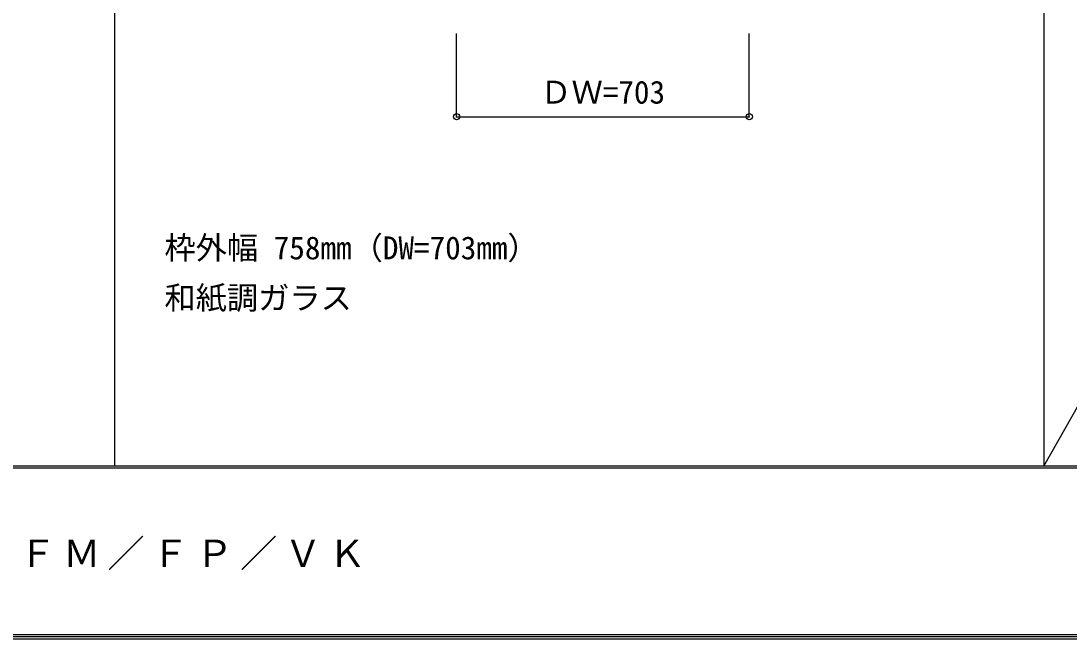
# Model space of a CAD drawing. Units: millimetres, scale not verified. Extents: x -6000 to 5700, y -4307 to 4175.
# Drawn here: x -3483 to -966, y -4205 to -2721 of the extents above; entities that cross this region are included whole.
import ezdxf
from ezdxf.enums import TextEntityAlignment as Align

# ---------------------------------------------------------------- set-up
doc = ezdxf.new("R2010")
doc.units = ezdxf.units.MM
doc.header["$LTSCALE"] = 30
doc.header["$PDMODE"] = 32
doc.header["$PDSIZE"] = 15
for name, color, linetype in [('0-A_文字', 7, 'Continuous'), ('0-B_寸法', 4, 'Continuous'), ('F-1_枠', 6, 'Continuous'), ('F-A_文字', 7, 'Continuous')]:
    doc.layers.add(name, color=color, linetype=linetype)
doc.styles.add('ＭＳ ゴシック', font='')
doc.styles.get('ＭＳ ゴシック').set_extended_font_data('MS Gothic')

msp = doc.modelspace()

# ---------------------------------------------------------------- linework, layer by layer
at = {"layer": '0-B_寸法'}
for p, q in [((-2436.8, -2951.25), (-2436.8, -2751.25)), ((-1733.8, -2951.25), (-1733.8, -2751.25)), ((-2436.8, -2951.25), (-1733.8, -2951.25))]:
    msp.add_line(p, q, dxfattribs=at)
at = {"layer": '0-B_寸法', "color": 7}
for p in [(-2436.8, -2951.25), (-1733.8, -2951.25)]:
    msp.add_point(p, dxfattribs=at)
at = {"layer": 'F-1_枠'}
for p, q in [((-3258.4, 4175), (-3258.4, -3790)), ((-1026.8, 4175), (-1026.8, -3790)), ((5700, -3790), (-6000, -3790)), ((5700, -3795), (-6000, -3795)), ((5700, -4195), (-6000, -4195)), ((5700, -4200), (-6000, -4200)), ((5700, -4205), (-6000, -4205))]:
    msp.add_line(p, q, dxfattribs=at)
at = {"layer": 'F-A_文字'}
msp.add_line((-1026.8, -3790), (1226.8, 184.5), dxfattribs=at)

# ---------------------------------------------------------------- texts
at = {"layer": '0-A_文字', "style": 'ＭＳ ゴシック'}
for s, p in [('枠外幅 758mm（DW=703mm）', (-3138.4, -3310)), ('和紙調ガラス', (-3138.4, -3430))]:
    msp.add_text(s, height=54.99, dxfattribs=at).set_placement(p, align=Align.BOTTOM_LEFT)
at = {"layer": '0-B_寸法', "color": 7, "style": 'ＭＳ ゴシック'}
msp.add_text('ＤＷ=703', height=54.99, dxfattribs=at).set_placement((-2235.8, -2936.25), align=Align.BOTTOM_LEFT)
at = {"layer": 'F-A_文字', "insert": (-5240, -4040), "char_height": 65.98, "attachment_point": 7, "style": 'ＭＳ ゴシック'}
msp.add_mtext('\\T1.18;ピノアース\u3000H20欄間付きドア\u3000Ｎ－ＦＭ／ＦＰ／ＶＫ', dxfattribs=at)

doc.saveas('drawing.dxf')
